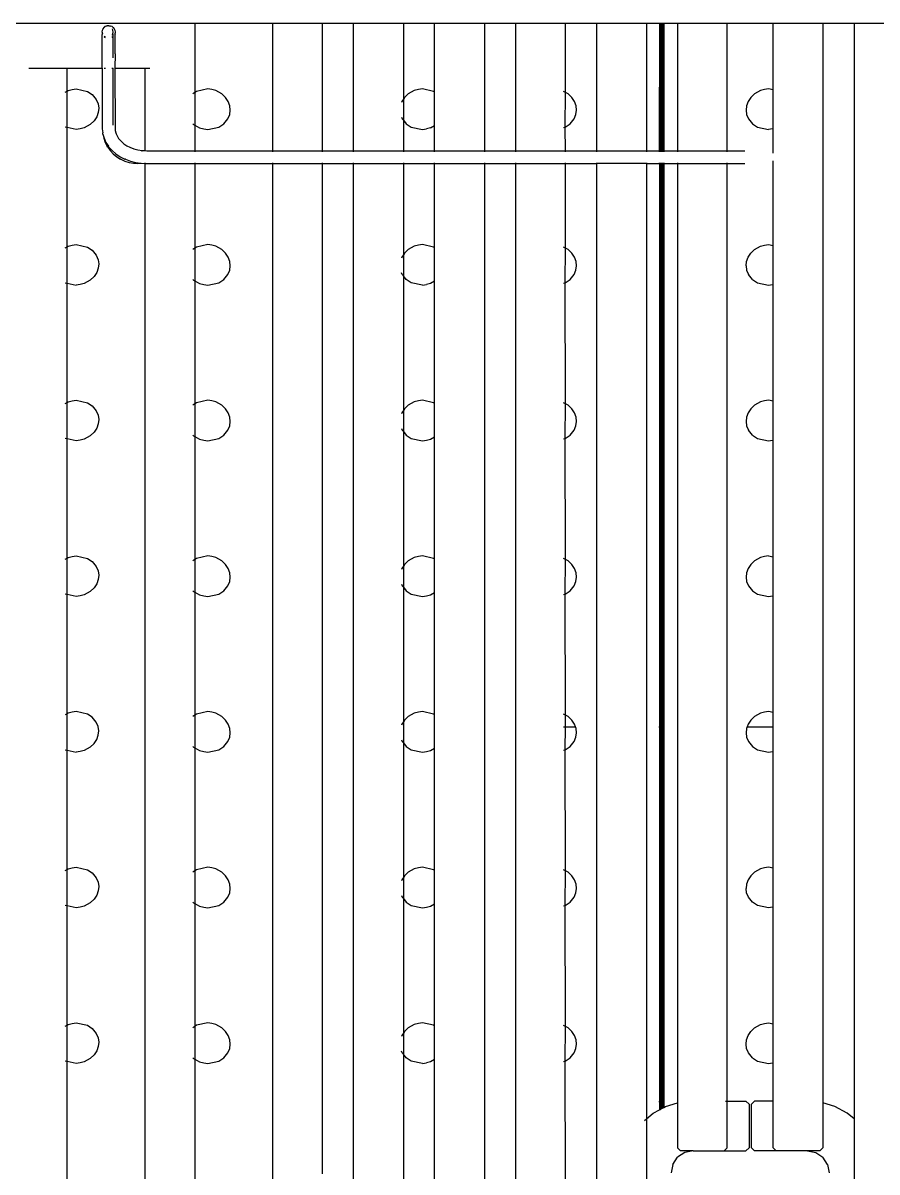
# Model space of a CAD drawing. Header units: millimetres. Extents: x 232 to 1180, y 355 to 899.
# Drawn here: x 714.9 to 814.1, y 478.6 to 612 of the extents above; entities that cross this region are included whole.
import ezdxf

# ---------------------------------------------------------------- set-up
doc = ezdxf.new("R2010")
doc.units = ezdxf.units.MM
doc.header["$MEASUREMENT"] = 0
doc.layers.add('Edges', color=7, linetype='Continuous')

# ---------------------------------------------------------------- blocks, each defined once
blk = doc.blocks.new('Ruby Burner grill pl')
at = {"layer": 'Edges'}
for p, q in [((-24.5766, 0.4374), (15.0785, 0.4374)), ((-3.1775, 0.4374), (-3.1775, -0.0017)), ((-2.6853, 0.4374), (-2.6853, -0.3693)), ((-2.3704, -0.3693), (-2.3704, 0.4374)), ((-2.1735, -0.3693), (-2.1735, 0.4374)), ((-1.8586, 0.4374), (-1.8586, -0.0438)), ((-1.6617, 0.0015), (-1.6617, 0.4374)), ((-1.3468, 0.4374), (-1.3468, -0.3693)), ((-1.1499, 0.4374), (-1.1499, -0.3693)), ((-0.835, -0.0013), (-0.835, 0.4374)), ((-0.6381, 0.4374), (-0.6381, -0.3693)), ((-0.3231, 0.4374), (-0.3231, -0.3693)), ((-0.2405, 0.4374), (-0.2404, -0.3693)), ((-0.2389, -0.3693), (-0.2388, 0.4374)), ((-0.2344, -0.3693), (-0.2344, 0.4374)), ((-0.233, -0.3693), (-0.2328, 0.4374)), ((-0.23, 0.4374), (-0.23, -0.3693)), ((-0.2257, 0.4374), (-0.2256, -0.3693)), ((-0.2212, 0.4374), (-0.2211, -0.3693)), ((-0.2167, 0.4374), (-0.2167, -0.3693)), ((-0.2149, -0.3693), (-0.2147, 0.4374)), ((-0.2129, 0.4374), (-0.2129, -0.3693)), ((-0.1263, 0.4374), (-0.1263, -0.3693)), ((0.1887, -0.3693), (0.1887, 0.4374)), ((0.4785, 0.0145), (0.4785, 0.4374)), ((0.7935, 0.4374), (0.7935, -6.3869)), ((0.9903, 0.4374), (0.9903, -6.4873)), ((-3.7619, 0.3804), (-3.7606, 0.3919)), ((-3.7619, 0.3804), (-3.7619, 0.3726)), ((-3.7619, 0.3726), (-3.7606, 0.3708)), ((-3.7606, 0.3708), (-3.7619, 0.3658)), ((-3.7619, 0.1519), (-3.7619, 0.3658)), ((-3.7606, 0.3919), (-3.7565, 0.4017)), ((-3.7606, 0.3919), (-3.7575, 0.4017)), ((-3.7575, 0.4017), (-3.7523, 0.4101)), ((-3.7565, 0.4017), (-3.75, 0.4101)), ((-3.7523, 0.4101), (-3.75, 0.4101)), ((-3.75, 0.4101), (-3.7416, 0.4166)), ((-3.75, 0.4101), (-3.7455, 0.4166)), ((-3.7455, 0.4166), (-3.7376, 0.4206)), ((-3.7416, 0.4166), (-3.7317, 0.4206)), ((-3.7376, 0.4206), (-3.7317, 0.4206)), ((-3.7317, 0.4206), (-3.7291, 0.422)), ((-3.7291, 0.422), (-3.7256, 0.4214)), ((-3.7256, 0.4214), (-3.7212, 0.422)), ((-3.7256, 0.4214), (-3.7206, 0.4206)), ((-3.7212, 0.422), (-3.7106, 0.4206)), ((-3.7206, 0.4206), (-3.7126, 0.4166)), ((-3.7126, 0.4166), (-3.7106, 0.4147)), ((-3.7106, 0.4206), (-3.7008, 0.4166)), ((-3.7008, 0.4166), (-3.6924, 0.4101)), ((-3.7006, 0.4017), (-3.6973, 0.3919)), ((-3.6973, 0.3708), (-3.7006, 0.361)), ((-3.6973, 0.3919), (-3.6962, 0.3804)), ((-3.6962, 0.3726), (-3.6973, 0.3708)), ((-3.6973, 0.3708), (-3.6962, 0.3658)), ((-3.6962, 0.3804), (-3.6962, 0.3726)), ((-3.6962, 0.3658), (-3.6962, 0.3497)), ((-3.6924, 0.4101), (-3.6859, 0.4017)), ((-3.6859, 0.4017), (-3.6818, 0.3919)), ((-3.6818, 0.3708), (-3.6828, 0.3685)), ((-3.6828, 0.3685), (-3.6804, 0.3658)), ((-3.6818, 0.3919), (-3.6804, 0.3804)), ((-3.6804, 0.3726), (-3.6818, 0.3708)), ((-3.6804, 0.3804), (-3.6804, 0.3726)), ((-3.6804, 0.2421), (-3.6804, 0.3658)), ((-3.7416, 0.3461), (-3.75, 0.3526)), ((-3.7455, 0.3461), (-3.75, 0.3504)), ((-3.7416, 0.3441), (-3.7455, 0.3461)), ((-3.6962, 0.3497), (-3.7008, 0.3461)), ((-3.6924, 0.3526), (-3.6962, 0.3497)), ((-3.6962, 0.3497), (-3.6962, 0.2178)), ((-3.6804, 0.2421), (-3.6818, 0.1519)), ((-4.2266, 0.1519), (-3.9846, 0.1519)), ((-3.9846, 0.1519), (-3.7619, 0.1519)), ((-3.9846, 0.0067), (-3.9846, 0.1519)), ((-3.7619, 0.1519), (-3.7619, -0.2309)), ((-3.7619, 0.1519), (-3.7606, 0.1519)), ((-3.75, 0.1519), (-3.7416, 0.1519)), ((-3.7008, 0.1519), (-3.6962, 0.1519)), ((-3.6962, 0.1519), (-3.6962, -0.2085)), ((-3.6962, 0.1519), (-3.6924, 0.1519)), ((-3.6818, 0.1519), (-3.6804, -0.2289)), ((-3.6818, 0.1519), (-3.4924, 0.1519)), ((-3.4924, 0.1519), (-3.4924, -0.3688)), ((-3.4924, 0.1519), (-3.4617, 0.1519)), ((-3.9965, 0.0002), (-3.9846, 0.0067)), ((-3.9846, 0.0067), (-3.9786, 0.01)), ((-3.9846, -0.2228), (-3.9846, 0.0067)), ((-3.9786, 0.01), (-3.9526, 0.0176)), ((-3.9526, 0.0176), (-3.9271, 0.0207)), ((-3.9271, 0.0207), (-3.8563, 0.0056)), ((-3.8563, 0.0056), (-3.8251, -0.0149)), ((-3.1664, 0.0056), (-3.1775, -0.0017)), ((-3.0955, 0.0207), (-3.1664, 0.0056)), ((-3.0701, 0.0176), (-3.0955, 0.0207)), ((-3.0441, 0.01), (-3.0701, 0.0176)), ((-3.0061, -0.0107), (-3.0441, 0.01)), ((-1.7902, 0.01), (-1.8281, -0.0107)), ((-1.7642, 0.0176), (-1.7902, 0.01)), ((-1.7387, 0.0207), (-1.7642, 0.0176)), ((-1.6679, 0.0056), (-1.7387, 0.0207)), ((-1.6617, 0.0015), (-1.6679, 0.0056)), ((-1.6617, -0.2105), (-1.6617, 0.0015)), ((-0.835, -0.0013), (-0.8469, 0.0052)), ((0.3983, 0.01), (0.3603, -0.0107)), ((0.4243, 0.0176), (0.3983, 0.01)), ((0.4497, 0.0207), (0.4243, 0.0176)), ((0.4785, 0.0145), (0.4497, 0.0207)), ((0.4785, -0.231), (0.4785, 0.0145)), ((-3.8251, -0.0149), (-3.8001, -0.0458)), ((-3.8001, -0.0458), (-3.7884, -0.0743)), ((-3.1775, -0.0017), (-3.1895, -0.0096)), ((-3.1775, -0.0017), (-3.1775, -0.2078)), ((-2.9828, -0.0329), (-3.0061, -0.0107)), ((-2.9658, -0.059), (-2.9828, -0.0329)), ((-2.9561, -0.0861), (-2.9658, -0.059)), ((-1.8685, -0.059), (-1.8706, -0.0648)), ((-1.8586, -0.0438), (-1.8685, -0.059)), ((-1.8515, -0.0329), (-1.8586, -0.0438)), ((-1.8586, -0.0438), (-1.8586, -0.1775)), ((-1.8281, -0.0107), (-1.8515, -0.0329)), ((-0.8363, -0.22), (-0.835, -0.0013)), ((-0.8177, -0.0107), (-0.835, -0.0013)), ((-0.7943, -0.0329), (-0.8177, -0.0107)), ((-0.7773, -0.059), (-0.7943, -0.0329)), ((-0.7676, -0.0861), (-0.7773, -0.059)), ((0.3199, -0.059), (0.3103, -0.0861)), ((0.3369, -0.0329), (0.3199, -0.059)), ((0.3603, -0.0107), (0.3369, -0.0329)), ((-3.7877, -0.1283), (-3.7974, -0.1554)), ((-3.7884, -0.0743), (-3.7849, -0.1012)), ((-3.7849, -0.1012), (-3.7877, -0.1283)), ((-2.9685, -0.1686), (-2.9568, -0.1401)), ((-2.9568, -0.1401), (-2.9533, -0.1132)), ((-2.9533, -0.1132), (-2.9561, -0.0861)), ((-0.7801, -0.1686), (-0.7684, -0.1401)), ((-0.7684, -0.1401), (-0.7649, -0.1132)), ((-0.7649, -0.1132), (-0.7676, -0.0861)), ((0.3103, -0.0861), (0.3075, -0.1132)), ((0.3075, -0.1132), (0.311, -0.1401)), ((0.311, -0.1401), (0.3227, -0.1686)), ((-3.8377, -0.2038), (-3.8757, -0.2244)), ((-3.8144, -0.1815), (-3.8377, -0.2038)), ((-3.7974, -0.1554), (-3.8144, -0.1815)), ((-3.1895, -0.1995), (-3.1849, -0.2038)), ((-3.1849, -0.2038), (-3.1775, -0.2078)), ((-3.1775, -0.2078), (-3.147, -0.2244)), ((-3.1775, -0.2078), (-3.1775, -0.3693)), ((-3.0247, -0.22), (-2.9935, -0.1995)), ((-2.9935, -0.1995), (-2.9685, -0.1686)), ((-1.8706, -0.1569), (-1.8657, -0.1686)), ((-1.8657, -0.1686), (-1.8586, -0.1775)), ((-1.8586, -0.1775), (-1.8586, -0.3693)), ((-1.8586, -0.1775), (-1.8407, -0.1995)), ((-1.8407, -0.1995), (-1.8095, -0.22)), ((-1.6872, -0.2244), (-1.6617, -0.2105)), ((-1.6617, -0.3693), (-1.6617, -0.2105)), ((-0.8363, -0.22), (-0.8051, -0.1995)), ((-0.8051, -0.1995), (-0.7801, -0.1686)), ((0.3227, -0.1686), (0.3477, -0.1995)), ((0.3477, -0.1995), (0.3789, -0.22)), ((-3.9846, -0.2228), (-3.9965, -0.2203)), ((-3.9271, -0.2351), (-3.9846, -0.2228)), ((-3.9846, -0.9769), (-3.9846, -0.2228)), ((-3.9017, -0.232), (-3.9271, -0.2351)), ((-3.8757, -0.2244), (-3.9017, -0.232)), ((-3.7619, -0.2309), (-3.7596, -0.2574)), ((-3.7583, -0.2642), (-3.7596, -0.2574)), ((-3.7583, -0.2642), (-3.7511, -0.2911)), ((-3.7583, -0.2642), (-3.7532, -0.2911)), ((-3.6804, -0.2289), (-3.68, -0.2426)), ((-3.68, -0.2426), (-3.6789, -0.2471)), ((-3.6789, -0.2471), (-3.6787, -0.2494)), ((-3.6787, -0.2494), (-3.6749, -0.2619)), ((-3.6749, -0.2619), (-3.6665, -0.2805)), ((-3.6665, -0.2805), (-3.6585, -0.2932)), ((-3.147, -0.2244), (-3.121, -0.232)), ((-3.121, -0.232), (-3.0955, -0.2351)), ((-3.0955, -0.2351), (-3.0247, -0.22)), ((-1.8095, -0.22), (-1.7387, -0.2351)), ((-1.7387, -0.2351), (-1.7133, -0.232)), ((-1.6872, -0.2244), (-1.7133, -0.232)), ((-0.8469, -0.2223), (-0.8363, -0.22)), ((-0.835, -0.3693), (-0.8363, -0.22)), ((0.3789, -0.22), (0.4497, -0.2351)), ((0.4752, -0.232), (0.4497, -0.2351)), ((0.4785, -0.231), (0.4752, -0.232)), ((0.4785, -0.386), (0.4785, -0.231)), ((-3.7532, -0.2911), (-3.7438, -0.3171)), ((-3.7511, -0.2911), (-3.7394, -0.3171)), ((-3.7438, -0.3171), (-3.7308, -0.3417)), ((-3.7394, -0.3171), (-3.7233, -0.3417)), ((-3.7279, -0.3466), (-3.7308, -0.3417)), ((-3.7279, -0.3466), (-3.7118, -0.3691)), ((-3.7198, -0.3466), (-3.7233, -0.3417)), ((-3.7198, -0.3466), (-3.6998, -0.3691)), ((-3.6585, -0.2932), (-3.6437, -0.3099)), ((-3.6437, -0.3099), (-3.6261, -0.325)), ((-3.6261, -0.325), (-3.6061, -0.3382)), ((-3.6061, -0.3382), (-3.5872, -0.3481)), ((-3.5872, -0.3481), (-3.5625, -0.3572)), ((-3.5625, -0.3572), (-3.5364, -0.3639)), ((-3.7118, -0.3691), (-3.6927, -0.3894)), ((-3.6998, -0.3691), (-3.6761, -0.3894)), ((-3.6927, -0.3894), (-3.671, -0.4072)), ((-3.6761, -0.3894), (-3.6491, -0.4072)), ((-3.671, -0.4072), (-3.6469, -0.4222)), ((-3.6491, -0.4072), (-3.6193, -0.4222)), ((-3.6443, -0.4235), (-3.6469, -0.4222)), ((-3.6443, -0.4235), (-3.6189, -0.4352)), ((-3.616, -0.4235), (-3.6193, -0.4222)), ((-3.6189, -0.4352), (-3.5921, -0.4437)), ((-3.616, -0.4235), (-3.5846, -0.4352)), ((-3.5846, -0.4352), (-3.5514, -0.4437)), ((-3.5364, -0.3639), (-3.5095, -0.3679)), ((-3.515, -0.3693), (-3.5102, -0.3693)), ((-3.5095, -0.3679), (-3.4924, -0.3688)), ((-3.4924, -0.3688), (-3.4811, -0.3693)), ((-3.4811, -0.3693), (-3.1775, -0.3693)), ((-3.1775, -0.3693), (-2.6853, -0.3693)), ((-3.1775, -0.3714), (-3.1775, -0.3761)), ((-2.6853, -0.3693), (-2.3704, -0.3693)), ((-2.6853, -0.3714), (-2.6853, -0.3761)), ((-2.3704, -0.3693), (-2.1735, -0.3693)), ((-2.3704, -0.3761), (-2.3704, -0.3714)), ((-2.1735, -0.3693), (-1.8586, -0.3693)), ((-2.1735, -0.3761), (-2.1735, -0.3714)), ((-1.8586, -0.3693), (-1.6617, -0.3693)), ((-1.8586, -0.3714), (-1.8586, -0.3761)), ((-1.6617, -0.3693), (-1.3468, -0.3693)), ((-1.6617, -0.3761), (-1.6617, -0.3714)), ((-1.3468, -0.3693), (-1.1499, -0.3693)), ((-1.3468, -0.3714), (-1.3468, -0.3761)), ((-1.1499, -0.3693), (-0.835, -0.3693)), ((-1.1499, -0.3714), (-1.1499, -0.3761)), ((-0.835, -0.3693), (-0.6381, -0.3693)), ((-0.835, -0.3761), (-0.835, -0.3714)), ((-0.6381, -0.3693), (-0.3231, -0.3693)), ((-0.6381, -0.3714), (-0.6381, -0.3761)), ((-0.3231, -0.3693), (-0.2404, -0.3693)), ((-0.3231, -0.3714), (-0.3231, -0.3761)), ((-0.2404, -0.3693), (-0.2389, -0.3693)), ((-0.2404, -0.3714), (-0.2404, -0.3761)), ((-0.2389, -0.3693), (-0.2344, -0.3693)), ((-0.2389, -0.3761), (-0.2389, -0.3714)), ((-0.2344, -0.3693), (-0.233, -0.3693)), ((-0.2344, -0.3761), (-0.2344, -0.3714)), ((-0.233, -0.3693), (-0.23, -0.3693)), ((-0.233, -0.3761), (-0.233, -0.3714)), ((-0.23, -0.3693), (-0.2256, -0.3693)), ((-0.23, -0.3714), (-0.23, -0.3761)), ((-0.2256, -0.3693), (-0.2211, -0.3693)), ((-0.2256, -0.3714), (-0.2256, -0.3761)), ((-0.2211, -0.3693), (-0.2167, -0.3693)), ((-0.2211, -0.3714), (-0.2211, -0.3761)), ((-0.2167, -0.3693), (-0.2149, -0.3693)), ((-0.2167, -0.3714), (-0.2167, -0.3761)), ((-0.2149, -0.3693), (-0.2129, -0.3693)), ((-0.2149, -0.3761), (-0.2149, -0.3714)), ((-0.2129, -0.3693), (-0.1263, -0.3693)), ((-0.2129, -0.3714), (-0.2129, -0.3761)), ((-0.1263, -0.3693), (0.1887, -0.3693)), ((-0.1263, -0.3714), (-0.1263, -0.3761)), ((0.1887, -0.3693), (0.2996, -0.3693)), ((0.1887, -0.3761), (0.1887, -0.3714)), ((0.4785, -0.9691), (0.4785, -0.4334)), ((-3.5921, -0.4437), (-3.5644, -0.4488)), ((-3.5644, -0.4488), (-3.5369, -0.4505)), ((-3.5514, -0.4437), (-3.517, -0.4488)), ((-3.5369, -0.4505), (-3.517, -0.4488)), ((-3.517, -0.4488), (-3.4924, -0.45)), ((-3.4924, -0.446), (-3.4924, -0.45)), ((-3.4924, -0.45), (-3.483, -0.4505)), ((-3.4924, -0.45), (-3.4924, -7.825)), ((-3.483, -0.4505), (-3.1775, -0.4505)), ((-3.1775, -0.4465), (-3.1775, -0.4505)), ((-3.1775, -0.4505), (-2.6853, -0.4505)), ((-3.1775, -0.4505), (-3.1775, -0.9854)), ((-2.6853, -0.4465), (-2.6853, -0.4505)), ((-2.6853, -0.4505), (-2.6853, -7.0498)), ((-2.6853, -0.4505), (-2.3704, -0.4505)), ((-2.3704, -0.4505), (-2.3704, -0.4465)), ((-2.3704, -6.8346), (-2.3704, -0.4505)), ((-2.3704, -0.4505), (-2.1735, -0.4505)), ((-2.1735, -0.4505), (-2.1735, -0.4465)), ((-2.1735, -0.4505), (-1.8586, -0.4505)), ((-2.1735, -7.0259), (-2.1735, -0.4505)), ((-1.8586, -0.4465), (-1.8586, -0.4505)), ((-1.8586, -0.4505), (-1.6617, -0.4505)), ((-1.8586, -0.4505), (-1.8586, -1.0274)), ((-1.6617, -0.4505), (-1.6617, -0.4465)), ((-1.6617, -0.4505), (-1.3468, -0.4505)), ((-1.6617, -0.9821), (-1.6617, -0.4505)), ((-1.3468, -0.4465), (-1.3468, -0.4505)), ((-1.3468, -0.4505), (-1.1499, -0.4505)), ((-1.3468, -0.4505), (-1.3455, -7.8242)), ((-1.1499, -0.4465), (-1.1499, -0.4505)), ((-1.1499, -0.4505), (-0.835, -0.4505)), ((-1.1499, -0.4505), (-1.1499, -7.6842)), ((-0.835, -0.4505), (-0.835, -0.4465)), ((-0.835, -0.4505), (-0.6381, -0.4505)), ((-0.835, -0.9849), (-0.835, -0.4505)), ((-0.6381, -0.4465), (-0.6381, -0.4505)), ((-0.6381, -0.4505), (-0.6381, -7.1869)), ((-0.3231, -0.4505), (-0.6381, -0.4505)), ((-0.3231, -0.4465), (-0.3231, -0.4505)), ((-0.3231, -0.4505), (-0.2404, -0.4505)), ((-0.3231, -0.4505), (-0.3231, -6.4873)), ((-0.2404, -0.4465), (-0.2404, -0.4505)), ((-0.2404, -0.4505), (-0.2389, -0.4465)), ((-0.2404, -0.4505), (-0.2394, -4.0102)), ((-0.233, -0.4505), (-0.2404, -0.4505)), ((-0.2345, -4.0102), (-0.233, -0.4505)), ((-0.233, -0.4505), (-0.2344, -0.4465)), ((-0.233, -0.4505), (-0.233, -0.4465)), ((-0.233, -0.4505), (-0.23, -0.4505)), ((-0.23, -0.4465), (-0.23, -0.4505)), ((-0.23, -0.4505), (-0.2296, -4.0102)), ((-0.23, -0.4505), (-0.2256, -0.4505)), ((-0.2256, -0.4465), (-0.2256, -0.4505)), ((-0.2256, -0.4505), (-0.2251, -4.0102)), ((-0.2256, -0.4505), (-0.2211, -0.4505)), ((-0.2211, -0.4465), (-0.2211, -0.4505)), ((-0.2211, -0.4505), (-0.2202, -6.4198)), ((-0.2211, -0.4505), (-0.2167, -0.4505)), ((-0.2167, -0.4465), (-0.2167, -0.4505)), ((-0.2167, -0.4505), (-0.2165, -4.0102)), ((-0.2167, -0.4505), (-0.2149, -0.4505)), ((-0.2165, -4.0102), (-0.2149, -0.4505)), ((-0.2149, -0.4505), (-0.2149, -0.4465)), ((-0.2149, -0.4505), (-0.2129, -0.4505)), ((-0.2129, -0.4465), (-0.2129, -0.4505)), ((-0.2129, -0.4505), (-0.2129, -4.0102)), ((-0.2129, -0.4505), (-0.1263, -0.4505)), ((-0.1263, -0.4465), (-0.1263, -0.4505)), ((-0.1263, -0.4505), (-0.1263, -6.3869)), ((-0.1263, -0.4505), (0.1887, -0.4505)), ((0.1887, -0.4505), (0.1887, -0.4465)), ((0.1887, -6.3751), (0.1887, -0.4505)), ((0.1887, -0.4505), (0.2996, -0.4505)), ((-3.9965, -0.9834), (-3.9846, -0.9769)), ((-3.9846, -0.9769), (-3.9786, -0.9737)), ((-3.9846, -1.2065), (-3.9846, -0.9769)), ((-3.9786, -0.9737), (-3.9526, -0.9661)), ((-3.9526, -0.9661), (-3.9271, -0.963)), ((-3.9271, -0.963), (-3.8563, -0.9781)), ((-3.8563, -0.9781), (-3.8251, -0.9985)), ((-3.8251, -0.9985), (-3.8001, -1.0294)), ((-3.1775, -0.9854), (-3.1895, -0.9932)), ((-3.1664, -0.9781), (-3.1775, -0.9854)), ((-3.1775, -0.9854), (-3.1775, -1.1915)), ((-3.0955, -0.963), (-3.1664, -0.9781)), ((-3.0701, -0.9661), (-3.0955, -0.963)), ((-3.0441, -0.9737), (-3.0701, -0.9661)), ((-3.0061, -0.9943), (-3.0441, -0.9737)), ((-2.9828, -1.0165), (-3.0061, -0.9943)), ((-2.9658, -1.0426), (-2.9828, -1.0165)), ((-1.8515, -1.0165), (-1.8586, -1.0274)), ((-1.8281, -0.9943), (-1.8515, -1.0165)), ((-1.7902, -0.9737), (-1.8281, -0.9943)), ((-1.7642, -0.9661), (-1.7902, -0.9737)), ((-1.7387, -0.963), (-1.7642, -0.9661)), ((-1.6679, -0.9781), (-1.7387, -0.963)), ((-1.6679, -0.9781), (-1.6617, -0.9821)), ((-1.6617, -1.1942), (-1.6617, -0.9821)), ((-0.835, -0.9849), (-0.8469, -0.9784)), ((-0.8363, -1.2036), (-0.835, -0.9849)), ((-0.8177, -0.9943), (-0.835, -0.9849)), ((-0.7943, -1.0165), (-0.8177, -0.9943)), ((-0.7773, -1.0426), (-0.7943, -1.0165)), ((0.3199, -1.0426), (0.3369, -1.0165)), ((0.3369, -1.0165), (0.3603, -0.9943)), ((0.3603, -0.9943), (0.3983, -0.9737)), ((0.3983, -0.9737), (0.4243, -0.9661)), ((0.4243, -0.9661), (0.4497, -0.963)), ((0.4497, -0.963), (0.4785, -0.9691)), ((0.4785, -1.2147), (0.4785, -0.9691)), ((-3.8001, -1.0294), (-3.7884, -1.058)), ((-3.7884, -1.058), (-3.7849, -1.0848)), ((-3.7849, -1.0848), (-3.7877, -1.1119)), ((-2.9561, -1.0698), (-2.9658, -1.0426)), ((-2.9533, -1.0969), (-2.9561, -1.0698)), ((-1.8685, -1.0426), (-1.8706, -1.0485)), ((-1.8586, -1.0274), (-1.8685, -1.0426)), ((-1.8586, -1.0274), (-1.8586, -1.1611)), ((-0.7676, -1.0698), (-0.7773, -1.0426)), ((-0.7649, -1.0969), (-0.7676, -1.0698)), ((0.3075, -1.0969), (0.3103, -1.0698)), ((0.3103, -1.0698), (0.3199, -1.0426)), ((-3.7974, -1.1391), (-3.8144, -1.1652)), ((-3.7877, -1.1119), (-3.7974, -1.1391)), ((-2.9935, -1.1832), (-2.9685, -1.1523)), ((-2.9685, -1.1523), (-2.9568, -1.1238)), ((-2.9568, -1.1238), (-2.9533, -1.0969)), ((-1.8657, -1.1523), (-1.8706, -1.1405)), ((-1.8586, -1.1611), (-1.8657, -1.1523)), ((-1.8407, -1.1832), (-1.8586, -1.1611)), ((-1.8586, -1.1611), (-1.8586, -2.0111)), ((-0.8051, -1.1832), (-0.7801, -1.1523)), ((-0.7801, -1.1523), (-0.7684, -1.1238)), ((-0.7684, -1.1238), (-0.7649, -1.0969)), ((0.3075, -1.0969), (0.311, -1.1238)), ((0.311, -1.1238), (0.3227, -1.1523)), ((0.3477, -1.1832), (0.3227, -1.1523)), ((-3.9965, -1.2039), (-3.9846, -1.2065)), ((-3.9846, -1.2065), (-3.9271, -1.2187)), ((-3.9846, -1.9606), (-3.9846, -1.2065)), ((-3.9017, -1.2157), (-3.9271, -1.2187)), ((-3.8757, -1.208), (-3.9017, -1.2157)), ((-3.8377, -1.1874), (-3.8757, -1.208)), ((-3.8144, -1.1652), (-3.8377, -1.1874)), ((-3.1895, -1.1831), (-3.1849, -1.1874)), ((-3.1849, -1.1874), (-3.1775, -1.1915)), ((-3.1775, -1.1915), (-3.147, -1.208)), ((-3.1775, -1.1915), (-3.1775, -1.969)), ((-3.147, -1.208), (-3.121, -1.2157)), ((-3.121, -1.2157), (-3.0955, -1.2187)), ((-3.0955, -1.2187), (-3.0247, -1.2036)), ((-3.0247, -1.2036), (-2.9935, -1.1832)), ((-1.8095, -1.2036), (-1.8407, -1.1832)), ((-1.7387, -1.2187), (-1.8095, -1.2036)), ((-1.7387, -1.2187), (-1.7133, -1.2157)), ((-1.6872, -1.208), (-1.7133, -1.2157)), ((-1.6617, -1.1942), (-1.6872, -1.208)), ((-1.6617, -1.9658), (-1.6617, -1.1942)), ((-0.8469, -1.2059), (-0.8363, -1.2036)), ((-0.8363, -1.2036), (-0.8051, -1.1832)), ((-0.835, -1.9686), (-0.8363, -1.2036)), ((0.3477, -1.1832), (0.3789, -1.2036)), ((0.3789, -1.2036), (0.4497, -1.2187)), ((0.4497, -1.2187), (0.4752, -1.2157)), ((0.4752, -1.2157), (0.4785, -1.2147)), ((0.4785, -1.9528), (0.4785, -1.2147)), ((-3.9846, -1.9606), (-3.9786, -1.9573)), ((-3.9786, -1.9573), (-3.9526, -1.9497)), ((-3.9526, -1.9497), (-3.9271, -1.9466)), ((-3.9271, -1.9466), (-3.8563, -1.9617)), ((-3.0955, -1.9466), (-3.1664, -1.9617)), ((-3.0701, -1.9497), (-3.0955, -1.9466)), ((-3.0441, -1.9573), (-3.0701, -1.9497)), ((-3.0061, -1.978), (-3.0441, -1.9573)), ((-1.7902, -1.9573), (-1.8281, -1.978)), ((-1.7642, -1.9497), (-1.7902, -1.9573)), ((-1.7387, -1.9466), (-1.7642, -1.9497)), ((-1.6679, -1.9617), (-1.7387, -1.9466)), ((0.3983, -1.9573), (0.3603, -1.978)), ((0.4243, -1.9497), (0.3983, -1.9573)), ((0.4497, -1.9466), (0.4243, -1.9497)), ((0.4785, -1.9528), (0.4497, -1.9466)), ((0.4785, -2.1983), (0.4785, -1.9528)), ((-3.9965, -1.9671), (-3.9846, -1.9606)), ((-3.9846, -2.1901), (-3.9846, -1.9606)), ((-3.8563, -1.9617), (-3.8251, -1.9822)), ((-3.8251, -1.9822), (-3.8001, -2.0131)), ((-3.8001, -2.0131), (-3.7884, -2.0416)), ((-3.1775, -1.969), (-3.1895, -1.9769)), ((-3.1664, -1.9617), (-3.1775, -1.969)), ((-3.1775, -1.969), (-3.1775, -2.1751)), ((-2.9828, -2.0002), (-3.0061, -1.978)), ((-2.9658, -2.0263), (-2.9828, -2.0002)), ((-2.9561, -2.0534), (-2.9658, -2.0263)), ((-1.8685, -2.0263), (-1.8706, -2.0321)), ((-1.8586, -2.0111), (-1.8685, -2.0263)), ((-1.8515, -2.0002), (-1.8586, -2.0111)), ((-1.8586, -2.0111), (-1.8586, -2.1448)), ((-1.8515, -2.0002), (-1.8281, -1.978)), ((-1.6617, -1.9658), (-1.6679, -1.9617)), ((-1.6617, -2.1778), (-1.6617, -1.9658)), ((-0.835, -1.9686), (-0.8469, -1.9621)), ((-0.8363, -2.1873), (-0.835, -1.9686)), ((-0.8177, -1.978), (-0.835, -1.9686)), ((-0.7943, -2.0002), (-0.8177, -1.978)), ((-0.7773, -2.0263), (-0.7943, -2.0002)), ((-0.7676, -2.0534), (-0.7773, -2.0263)), ((0.3199, -2.0263), (0.3103, -2.0534)), ((0.3369, -2.0002), (0.3199, -2.0263)), ((0.3603, -1.978), (0.3369, -2.0002)), ((-3.7877, -2.0956), (-3.7974, -2.1227)), ((-3.7884, -2.0416), (-3.7849, -2.0685)), ((-3.7849, -2.0685), (-3.7877, -2.0956)), ((-2.9568, -2.1074), (-2.9533, -2.0805)), ((-2.9533, -2.0805), (-2.9561, -2.0534)), ((-0.7684, -2.1074), (-0.7649, -2.0805)), ((-0.7649, -2.0805), (-0.7676, -2.0534)), ((0.3103, -2.0534), (0.3075, -2.0805)), ((0.3075, -2.0805), (0.311, -2.1074)), ((-3.8377, -2.1711), (-3.8757, -2.1917)), ((-3.8144, -2.1489), (-3.8377, -2.1711)), ((-3.7974, -2.1227), (-3.8144, -2.1489)), ((-3.1895, -2.1668), (-3.1849, -2.1711)), ((-3.1849, -2.1711), (-3.1775, -2.1751)), ((-3.1775, -2.1751), (-3.147, -2.1917)), ((-3.1775, -2.1751), (-3.1775, -2.9527)), ((-3.0247, -2.1873), (-2.9935, -2.1668)), ((-2.9935, -2.1668), (-2.9685, -2.1359)), ((-2.9685, -2.1359), (-2.9568, -2.1074)), ((-1.8706, -2.1242), (-1.8657, -2.1359)), ((-1.8657, -2.1359), (-1.8586, -2.1448)), ((-1.8586, -2.1448), (-1.8407, -2.1668)), ((-1.8586, -2.1448), (-1.8586, -2.9947)), ((-1.8407, -2.1668), (-1.8095, -2.1873)), ((-1.6872, -2.1917), (-1.6617, -2.1778)), ((-1.6617, -2.9494), (-1.6617, -2.1778)), ((-0.8363, -2.1873), (-0.8051, -2.1668)), ((-0.8051, -2.1668), (-0.7801, -2.1359)), ((-0.7801, -2.1359), (-0.7684, -2.1074)), ((0.311, -2.1074), (0.3227, -2.1359)), ((0.3477, -2.1668), (0.3227, -2.1359)), ((0.3477, -2.1668), (0.3789, -2.1873)), ((-3.9846, -2.1901), (-3.9965, -2.1876)), ((-3.9271, -2.2024), (-3.9846, -2.1901)), ((-3.9846, -2.9442), (-3.9846, -2.1901)), ((-3.9017, -2.1993), (-3.9271, -2.2024)), ((-3.8757, -2.1917), (-3.9017, -2.1993)), ((-3.147, -2.1917), (-3.121, -2.1993)), ((-3.121, -2.1993), (-3.0955, -2.2024)), ((-3.0955, -2.2024), (-3.0247, -2.1873)), ((-1.8095, -2.1873), (-1.7387, -2.2024)), ((-1.7387, -2.2024), (-1.7133, -2.1993)), ((-1.7133, -2.1993), (-1.6872, -2.1917)), ((-0.8469, -2.1896), (-0.8363, -2.1873)), ((-0.835, -2.9522), (-0.8363, -2.1873)), ((0.3789, -2.1873), (0.4497, -2.2024)), ((0.4497, -2.2024), (0.4752, -2.1993)), ((0.4752, -2.1993), (0.4785, -2.1983)), ((0.4785, -2.9364), (0.4785, -2.1983)), ((-3.9965, -2.9507), (-3.9846, -2.9442)), ((-3.9846, -2.9442), (-3.9786, -2.941)), ((-3.9846, -3.1738), (-3.9846, -2.9442)), ((-3.9786, -2.941), (-3.9526, -2.9334)), ((-3.9526, -2.9334), (-3.9271, -2.9303)), ((-3.9271, -2.9303), (-3.8563, -2.9454)), ((-3.8563, -2.9454), (-3.8251, -2.9659)), ((-3.8251, -2.9659), (-3.8001, -2.9967)), ((-3.1775, -2.9527), (-3.1895, -2.9605)), ((-3.1664, -2.9454), (-3.1775, -2.9527)), ((-3.1775, -2.9527), (-3.1775, -3.1588)), ((-3.0955, -2.9303), (-3.1664, -2.9454)), ((-3.0701, -2.9334), (-3.0955, -2.9303)), ((-3.0441, -2.941), (-3.0701, -2.9334)), ((-3.0061, -2.9616), (-3.0441, -2.941)), ((-2.9828, -2.9838), (-3.0061, -2.9616)), ((-1.8281, -2.9616), (-1.8515, -2.9838)), ((-1.7902, -2.941), (-1.8281, -2.9616)), ((-1.7642, -2.9334), (-1.7902, -2.941)), ((-1.7387, -2.9303), (-1.7642, -2.9334)), ((-1.6679, -2.9454), (-1.7387, -2.9303)), ((-1.6617, -2.9494), (-1.6679, -2.9454)), ((-1.6617, -3.1615), (-1.6617, -2.9494)), ((-0.835, -2.9522), (-0.8469, -2.9457)), ((-0.8363, -3.1709), (-0.835, -2.9522)), ((-0.8177, -2.9616), (-0.835, -2.9522)), ((-0.7943, -2.9838), (-0.8177, -2.9616)), ((0.3603, -2.9616), (0.3369, -2.9838)), ((0.3983, -2.941), (0.3603, -2.9616)), ((0.4243, -2.9334), (0.3983, -2.941)), ((0.4497, -2.9303), (0.4243, -2.9334)), ((0.4497, -2.9303), (0.4785, -2.9364)), ((0.4785, -3.182), (0.4785, -2.9364)), ((-3.8001, -2.9967), (-3.7884, -3.0253)), ((-3.7884, -3.0253), (-3.7849, -3.0522)), ((-2.9658, -3.01), (-2.9828, -2.9838)), ((-2.9561, -3.0371), (-2.9658, -3.01)), ((-2.9533, -3.0642), (-2.9561, -3.0371)), ((-1.8685, -3.01), (-1.8706, -3.0158)), ((-1.8586, -2.9947), (-1.8685, -3.01)), ((-1.8515, -2.9838), (-1.8586, -2.9947)), ((-1.8586, -2.9947), (-1.8586, -3.1284)), ((-0.7773, -3.01), (-0.7943, -2.9838)), ((-0.7676, -3.0371), (-0.7773, -3.01)), ((-0.7649, -3.0642), (-0.7676, -3.0371)), ((0.3103, -3.0371), (0.3075, -3.0642)), ((0.3199, -3.01), (0.3103, -3.0371)), ((0.3369, -2.9838), (0.3199, -3.01)), ((-3.7974, -3.1064), (-3.8144, -3.1325)), ((-3.7877, -3.0793), (-3.7974, -3.1064)), ((-3.7849, -3.0522), (-3.7877, -3.0793)), ((-2.9935, -3.1505), (-2.9685, -3.1196)), ((-2.9685, -3.1196), (-2.9568, -3.0911)), ((-2.9568, -3.0911), (-2.9533, -3.0642)), ((-1.8706, -3.1078), (-1.8657, -3.1196)), ((-1.8657, -3.1196), (-1.8586, -3.1284)), ((-0.8051, -3.1505), (-0.7801, -3.1196)), ((-0.7801, -3.1196), (-0.7684, -3.0911)), ((-0.7684, -3.0911), (-0.7649, -3.0642)), ((0.3075, -3.0642), (0.311, -3.0911)), ((0.311, -3.0911), (0.3227, -3.1196)), ((0.3227, -3.1196), (0.3477, -3.1505)), ((-3.9846, -3.1738), (-3.9965, -3.1712)), ((-3.9271, -3.186), (-3.9846, -3.1738)), ((-3.9846, -3.9279), (-3.9846, -3.1738)), ((-3.9017, -3.183), (-3.9271, -3.186)), ((-3.8757, -3.1754), (-3.9017, -3.183)), ((-3.8377, -3.1547), (-3.8757, -3.1754)), ((-3.8144, -3.1325), (-3.8377, -3.1547)), ((-3.1895, -3.1504), (-3.1849, -3.1547)), ((-3.1849, -3.1547), (-3.1775, -3.1588)), ((-3.1775, -3.1588), (-3.147, -3.1754)), ((-3.1775, -3.1588), (-3.1775, -3.9363)), ((-3.147, -3.1754), (-3.121, -3.183)), ((-3.121, -3.183), (-3.0955, -3.186)), ((-3.0955, -3.186), (-3.0247, -3.1709)), ((-3.0247, -3.1709), (-2.9935, -3.1505)), ((-1.8586, -3.1284), (-1.8407, -3.1505)), ((-1.8586, -3.1284), (-1.8586, -3.9784)), ((-1.8407, -3.1505), (-1.8095, -3.1709)), ((-1.8095, -3.1709), (-1.7387, -3.186)), ((-1.7387, -3.186), (-1.7133, -3.183)), ((-1.7133, -3.183), (-1.6872, -3.1754)), ((-1.6872, -3.1754), (-1.6617, -3.1615)), ((-1.6617, -3.9331), (-1.6617, -3.1615)), ((-0.8469, -3.1732), (-0.8363, -3.1709)), ((-0.8363, -3.1709), (-0.8051, -3.1505)), ((-0.835, -3.9359), (-0.8363, -3.1709)), ((0.3477, -3.1505), (0.3789, -3.1709)), ((0.3789, -3.1709), (0.4497, -3.186)), ((0.4497, -3.186), (0.4752, -3.183)), ((0.4752, -3.183), (0.4785, -3.182)), ((0.4785, -3.9201), (0.4785, -3.182)), ((-3.9526, -3.917), (-3.9786, -3.9246)), ((-3.9271, -3.9139), (-3.9526, -3.917)), ((-3.8563, -3.929), (-3.9271, -3.9139)), ((-3.0955, -3.9139), (-3.1664, -3.929)), ((-3.0701, -3.917), (-3.0955, -3.9139)), ((-3.0441, -3.9246), (-3.0701, -3.917)), ((-1.7642, -3.917), (-1.7902, -3.9246)), ((-1.7387, -3.9139), (-1.7642, -3.917)), ((-1.6679, -3.929), (-1.7387, -3.9139)), ((0.4243, -3.917), (0.3983, -3.9246)), ((0.4497, -3.9139), (0.4243, -3.917)), ((0.4785, -3.9201), (0.4497, -3.9139)), ((0.4785, -4.0102), (0.4785, -3.9201)), ((-3.9846, -3.9279), (-3.9965, -3.9344)), ((-3.9786, -3.9246), (-3.9846, -3.9279)), ((-3.9846, -4.1574), (-3.9846, -3.9279)), ((-3.8251, -3.9495), (-3.8563, -3.929)), ((-3.8001, -3.9804), (-3.8251, -3.9495)), ((-3.7884, -4.0089), (-3.8001, -3.9804)), ((-3.1775, -3.9363), (-3.1895, -3.9442)), ((-3.1664, -3.929), (-3.1775, -3.9363)), ((-3.1775, -3.9363), (-3.1775, -4.1424)), ((-3.0061, -3.9453), (-3.0441, -3.9246)), ((-2.9828, -3.9675), (-3.0061, -3.9453)), ((-2.9658, -3.9936), (-2.9828, -3.9675)), ((-1.8586, -3.9784), (-1.8685, -3.9936)), ((-1.8515, -3.9675), (-1.8586, -3.9784)), ((-1.8586, -3.9784), (-1.8586, -4.1121)), ((-1.8281, -3.9453), (-1.8515, -3.9675)), ((-1.7902, -3.9246), (-1.8281, -3.9453)), ((-1.6617, -3.9331), (-1.6679, -3.929)), ((-1.6617, -4.1451), (-1.6617, -3.9331)), ((-0.835, -3.9359), (-0.8469, -3.9294)), ((-0.8177, -3.9453), (-0.835, -3.9359)), ((-0.835, -4.0102), (-0.835, -3.9359)), ((-0.7943, -3.9675), (-0.8177, -3.9453)), ((-0.7773, -3.9936), (-0.7943, -3.9675)), ((0.3369, -3.9675), (0.3199, -3.9936)), ((0.3603, -3.9453), (0.3369, -3.9675)), ((0.3983, -3.9246), (0.3603, -3.9453)), ((-3.7974, -4.09), (-3.7877, -4.0629)), ((-3.7849, -4.0358), (-3.7884, -4.0089)), ((-3.7877, -4.0629), (-3.7849, -4.0358)), ((-2.9561, -4.0207), (-2.9658, -3.9936)), ((-2.9568, -4.0747), (-2.9533, -4.0478)), ((-2.9533, -4.0478), (-2.9561, -4.0207)), ((-1.8685, -3.9936), (-1.8706, -3.9994)), ((-0.8469, -4.0102), (-0.835, -4.0102)), ((-0.8363, -4.1546), (-0.835, -4.0102)), ((-0.835, -4.0102), (-0.7714, -4.0102)), ((-0.7714, -4.0102), (-0.7773, -3.9936)), ((-0.7676, -4.0207), (-0.7714, -4.0102)), ((-0.7684, -4.0747), (-0.7649, -4.0478)), ((-0.7649, -4.0478), (-0.7676, -4.0207)), ((-0.2445, -4.0102), (-0.2394, -4.0102)), ((-0.2394, -4.0102), (-0.2397, -6.3807)), ((-0.2345, -4.0102), (-0.2296, -4.0102)), ((-0.2345, -6.3807), (-0.2345, -4.0102)), ((-0.2296, -4.0102), (-0.2251, -4.0102)), ((-0.2296, -4.0102), (-0.2294, -6.3807)), ((-0.2251, -4.0102), (-0.2247, -6.3807)), ((-0.2165, -4.0102), (-0.2129, -4.0102)), ((-0.2165, -4.0102), (-0.2163, -6.3807)), ((-0.2129, -4.0102), (-0.2129, -6.3807)), ((0.3103, -4.0207), (0.3075, -4.0478)), ((0.3075, -4.0478), (0.311, -4.0747)), ((0.314, -4.0102), (0.3103, -4.0207)), ((0.3199, -3.9936), (0.314, -4.0102)), ((0.314, -4.0102), (0.4785, -4.0102)), ((0.4785, -4.1656), (0.4785, -4.0102)), ((-3.8377, -4.1384), (-3.8757, -4.159)), ((-3.8377, -4.1384), (-3.8144, -4.1162)), ((-3.8144, -4.1162), (-3.7974, -4.09)), ((-3.1895, -4.1341), (-3.1849, -4.1384)), ((-3.1849, -4.1384), (-3.1775, -4.1424)), ((-3.0247, -4.1546), (-2.9935, -4.1341)), ((-2.9935, -4.1341), (-2.9685, -4.1032)), ((-2.9685, -4.1032), (-2.9568, -4.0747)), ((-1.8706, -4.0915), (-1.8657, -4.1032)), ((-1.8657, -4.1032), (-1.8586, -4.1121)), ((-1.8586, -4.1121), (-1.8407, -4.1341)), ((-1.8586, -4.1121), (-1.8586, -4.962)), ((-1.8407, -4.1341), (-1.8095, -4.1546)), ((-0.8363, -4.1546), (-0.8051, -4.1341)), ((-0.8051, -4.1341), (-0.7801, -4.1032)), ((-0.7801, -4.1032), (-0.7684, -4.0747)), ((0.311, -4.0747), (0.3227, -4.1032)), ((0.3227, -4.1032), (0.3477, -4.1341)), ((0.3477, -4.1341), (0.3789, -4.1546)), ((-3.9965, -4.1549), (-3.9846, -4.1574)), ((-3.9846, -4.1574), (-3.9271, -4.1697)), ((-3.9846, -4.9115), (-3.9846, -4.1574)), ((-3.9017, -4.1666), (-3.9271, -4.1697)), ((-3.8757, -4.159), (-3.9017, -4.1666)), ((-3.1775, -4.1424), (-3.147, -4.159)), ((-3.1775, -4.1424), (-3.1775, -4.92)), ((-3.147, -4.159), (-3.121, -4.1666)), ((-3.121, -4.1666), (-3.0955, -4.1697)), ((-3.0955, -4.1697), (-3.0247, -4.1546)), ((-1.8095, -4.1546), (-1.7387, -4.1697)), ((-1.7387, -4.1697), (-1.7133, -4.1666)), ((-1.7133, -4.1666), (-1.6872, -4.159)), ((-1.6872, -4.159), (-1.6617, -4.1451)), ((-1.6617, -4.9167), (-1.6617, -4.1451)), ((-0.8469, -4.1569), (-0.8363, -4.1546)), ((-0.835, -4.9195), (-0.8363, -4.1546)), ((0.3789, -4.1546), (0.4497, -4.1697)), ((0.4497, -4.1697), (0.4752, -4.1666)), ((0.4752, -4.1666), (0.4785, -4.1656)), ((0.4785, -4.9037), (0.4785, -4.1656)), ((-3.9965, -4.9181), (-3.9846, -4.9115)), ((-3.9846, -4.9115), (-3.9786, -4.9083)), ((-3.9846, -5.1411), (-3.9846, -4.9115)), ((-3.9786, -4.9083), (-3.9526, -4.9007)), ((-3.9526, -4.9007), (-3.9271, -4.8976)), ((-3.9271, -4.8976), (-3.8563, -4.9127)), ((-3.8563, -4.9127), (-3.8251, -4.9332)), ((-3.8251, -4.9332), (-3.8001, -4.964)), ((-3.1775, -4.92), (-3.1895, -4.9278)), ((-3.1664, -4.9127), (-3.1775, -4.92)), ((-3.1775, -4.92), (-3.1775, -5.1261)), ((-3.0955, -4.8976), (-3.1664, -4.9127)), ((-3.0701, -4.9007), (-3.0955, -4.8976)), ((-3.0441, -4.9083), (-3.0701, -4.9007)), ((-3.0061, -4.9289), (-3.0441, -4.9083)), ((-2.9828, -4.9511), (-3.0061, -4.9289)), ((-1.8281, -4.9289), (-1.8515, -4.9511)), ((-1.7902, -4.9083), (-1.8281, -4.9289)), ((-1.7642, -4.9007), (-1.7902, -4.9083)), ((-1.7387, -4.8976), (-1.7642, -4.9007)), ((-1.6679, -4.9127), (-1.7387, -4.8976)), ((-1.6617, -4.9167), (-1.6679, -4.9127)), ((-1.6617, -5.1288), (-1.6617, -4.9167)), ((-0.835, -4.9195), (-0.8469, -4.913)), ((-0.8363, -5.1382), (-0.835, -4.9195)), ((-0.8177, -4.9289), (-0.835, -4.9195)), ((-0.7943, -4.9511), (-0.8177, -4.9289)), ((0.3603, -4.9289), (0.3369, -4.9511)), ((0.3983, -4.9083), (0.3603, -4.9289)), ((0.4243, -4.9007), (0.3983, -4.9083)), ((0.4497, -4.8976), (0.4243, -4.9007)), ((0.4785, -4.9037), (0.4497, -4.8976)), ((0.4785, -5.1493), (0.4785, -4.9037)), ((-3.8001, -4.964), (-3.7884, -4.9926)), ((-3.7884, -4.9926), (-3.7849, -5.0195)), ((-2.9658, -4.9773), (-2.9828, -4.9511)), ((-2.9561, -5.0044), (-2.9658, -4.9773)), ((-2.9533, -5.0315), (-2.9561, -5.0044)), ((-1.8685, -4.9773), (-1.8706, -4.9831)), ((-1.8586, -4.962), (-1.8685, -4.9773)), ((-1.8515, -4.9511), (-1.8586, -4.962)), ((-1.8586, -4.962), (-1.8586, -5.0957)), ((-0.7773, -4.9773), (-0.7943, -4.9511)), ((-0.7676, -5.0044), (-0.7773, -4.9773)), ((-0.7649, -5.0315), (-0.7676, -5.0044)), ((0.3103, -5.0044), (0.3075, -5.0315)), ((0.3199, -4.9773), (0.3103, -5.0044)), ((0.3369, -4.9511), (0.3199, -4.9773)), ((-3.7974, -5.0737), (-3.8144, -5.0998)), ((-3.7877, -5.0466), (-3.7974, -5.0737)), ((-3.7849, -5.0195), (-3.7877, -5.0466)), ((-2.9685, -5.0869), (-2.9568, -5.0584)), ((-2.9568, -5.0584), (-2.9533, -5.0315)), ((-1.8706, -5.0751), (-1.8657, -5.0869)), ((-0.7801, -5.0869), (-0.7684, -5.0584)), ((-0.7684, -5.0584), (-0.7649, -5.0315)), ((0.311, -5.0584), (0.3075, -5.0315)), ((0.3227, -5.0869), (0.311, -5.0584)), ((-3.9846, -5.1411), (-3.9965, -5.1385)), ((-3.9271, -5.1533), (-3.9846, -5.1411)), ((-3.9846, -5.8952), (-3.9846, -5.1411)), ((-3.9017, -5.1503), (-3.9271, -5.1533)), ((-3.8757, -5.1427), (-3.9017, -5.1503)), ((-3.8377, -5.122), (-3.8757, -5.1427)), ((-3.8144, -5.0998), (-3.8377, -5.122)), ((-3.1895, -5.1177), (-3.1849, -5.122)), ((-3.1849, -5.122), (-3.1775, -5.1261)), ((-3.1775, -5.1261), (-3.147, -5.1427)), ((-3.1775, -5.1261), (-3.1775, -5.9036)), ((-3.147, -5.1427), (-3.121, -5.1503)), ((-3.121, -5.1503), (-3.0955, -5.1533)), ((-3.0955, -5.1533), (-3.0247, -5.1382)), ((-3.0247, -5.1382), (-2.9935, -5.1178)), ((-2.9935, -5.1178), (-2.9685, -5.0869)), ((-1.8657, -5.0869), (-1.8586, -5.0957)), ((-1.8586, -5.0957), (-1.8407, -5.1178)), ((-1.8586, -5.0957), (-1.8586, -5.9457)), ((-1.8407, -5.1178), (-1.8095, -5.1382)), ((-1.8095, -5.1382), (-1.7387, -5.1533)), ((-1.7387, -5.1533), (-1.7133, -5.1503)), ((-1.7133, -5.1503), (-1.6872, -5.1427)), ((-1.6872, -5.1427), (-1.6617, -5.1288)), ((-1.6617, -5.9004), (-1.6617, -5.1288)), ((-0.8469, -5.1405), (-0.8363, -5.1382)), ((-0.8363, -5.1382), (-0.8051, -5.1178)), ((-0.835, -5.9032), (-0.8363, -5.1382)), ((-0.8051, -5.1178), (-0.7801, -5.0869)), ((0.3477, -5.1178), (0.3227, -5.0869)), ((0.3789, -5.1382), (0.3477, -5.1178)), ((0.4497, -5.1533), (0.3789, -5.1382)), ((0.4752, -5.1503), (0.4497, -5.1533)), ((0.4785, -5.1493), (0.4752, -5.1503)), ((0.4785, -5.8874), (0.4785, -5.1493)), ((-3.9526, -5.8843), (-3.9271, -5.8812)), ((-3.9271, -5.8812), (-3.8563, -5.8963)), ((-3.0955, -5.8812), (-3.1664, -5.8963)), ((-3.0701, -5.8843), (-3.0955, -5.8812)), ((-1.7387, -5.8812), (-1.7642, -5.8843)), ((-1.6679, -5.8963), (-1.7387, -5.8812)), ((0.4243, -5.8843), (0.4497, -5.8812)), ((0.4497, -5.8812), (0.4785, -5.8874)), ((-3.9965, -5.9017), (-3.9846, -5.8952)), ((-3.9846, -5.8952), (-3.9786, -5.8919)), ((-3.9846, -6.1248), (-3.9846, -5.8952)), ((-3.9786, -5.8919), (-3.9526, -5.8843)), ((-3.8563, -5.8963), (-3.8251, -5.9168)), ((-3.8251, -5.9168), (-3.8001, -5.9477)), ((-3.8001, -5.9477), (-3.7884, -5.9762)), ((-3.1775, -5.9036), (-3.1895, -5.9115)), ((-3.1664, -5.8963), (-3.1775, -5.9036)), ((-3.1775, -5.9036), (-3.1775, -6.1097)), ((-3.0441, -5.8919), (-3.0701, -5.8843)), ((-3.0061, -5.9126), (-3.0441, -5.8919)), ((-2.9828, -5.9348), (-3.0061, -5.9126)), ((-2.9658, -5.9609), (-2.9828, -5.9348)), ((-1.8586, -5.9457), (-1.8685, -5.9609)), ((-1.8515, -5.9348), (-1.8586, -5.9457)), ((-1.8586, -5.9457), (-1.8586, -6.0794)), ((-1.8281, -5.9126), (-1.8515, -5.9348)), ((-1.7902, -5.8919), (-1.8281, -5.9126)), ((-1.7642, -5.8843), (-1.7902, -5.8919)), ((-1.6679, -5.8963), (-1.6617, -5.9004)), ((-1.6617, -6.1124), (-1.6617, -5.9004)), ((-0.835, -5.9032), (-0.8469, -5.8967)), ((-0.8363, -6.1219), (-0.835, -5.9032)), ((-0.8177, -5.9126), (-0.835, -5.9032)), ((-0.7943, -5.9348), (-0.8177, -5.9126)), ((-0.7773, -5.9609), (-0.7943, -5.9348)), ((0.3199, -5.9609), (0.3369, -5.9348)), ((0.3369, -5.9348), (0.3603, -5.9126)), ((0.3603, -5.9126), (0.3983, -5.8919)), ((0.3983, -5.8919), (0.4243, -5.8843)), ((0.4785, -6.1329), (0.4785, -5.8874)), ((-3.7884, -5.9762), (-3.7849, -6.0031)), ((-3.7849, -6.0031), (-3.7877, -6.0302)), ((-2.9561, -5.988), (-2.9658, -5.9609)), ((-2.9568, -6.042), (-2.9533, -6.0151)), ((-2.9533, -6.0151), (-2.9561, -5.988)), ((-1.8685, -5.9609), (-1.8706, -5.9667)), ((-0.7676, -5.988), (-0.7773, -5.9609)), ((-0.7684, -6.042), (-0.7649, -6.0151)), ((-0.7649, -6.0151), (-0.7676, -5.988)), ((0.3075, -6.0151), (0.3103, -5.988)), ((0.311, -6.042), (0.3075, -6.0151)), ((0.3103, -5.988), (0.3199, -5.9609)), ((-3.8144, -6.0835), (-3.8377, -6.1057)), ((-3.7974, -6.0573), (-3.8144, -6.0835)), ((-3.7877, -6.0302), (-3.7974, -6.0573)), ((-2.9935, -6.1014), (-2.9685, -6.0706)), ((-2.9685, -6.0706), (-2.9568, -6.042)), ((-1.8657, -6.0706), (-1.8706, -6.0588)), ((-1.8586, -6.0794), (-1.8657, -6.0706)), ((-1.8407, -6.1014), (-1.8586, -6.0794)), ((-1.8586, -6.0794), (-1.8586, -6.9293)), ((-0.8051, -6.1014), (-0.7801, -6.0706)), ((-0.7801, -6.0706), (-0.7684, -6.042)), ((0.3227, -6.0706), (0.311, -6.042)), ((0.3477, -6.1014), (0.3227, -6.0706)), ((-3.9846, -6.1248), (-3.9965, -6.1222)), ((-3.9271, -6.137), (-3.9846, -6.1248)), ((-3.9846, -6.8788), (-3.9846, -6.1248)), ((-3.9017, -6.1339), (-3.9271, -6.137)), ((-3.8757, -6.1263), (-3.9017, -6.1339)), ((-3.8377, -6.1057), (-3.8757, -6.1263)), ((-3.1895, -6.1014), (-3.1849, -6.1057)), ((-3.1849, -6.1057), (-3.1775, -6.1097)), ((-3.1775, -6.1097), (-3.147, -6.1263)), ((-3.1775, -6.1097), (-3.1775, -6.8873)), ((-3.147, -6.1263), (-3.121, -6.1339)), ((-3.121, -6.1339), (-3.0955, -6.137)), ((-3.0955, -6.137), (-3.0247, -6.1219)), ((-3.0247, -6.1219), (-2.9935, -6.1014)), ((-1.8095, -6.1219), (-1.8407, -6.1014)), ((-1.7387, -6.137), (-1.8095, -6.1219)), ((-1.7387, -6.137), (-1.7133, -6.1339)), ((-1.6872, -6.1263), (-1.7133, -6.1339)), ((-1.6617, -6.1124), (-1.6872, -6.1263)), ((-1.6617, -6.884), (-1.6617, -6.1124)), ((-0.8469, -6.1242), (-0.8363, -6.1219)), ((-0.8363, -6.1219), (-0.8051, -6.1014)), ((-0.835, -6.8868), (-0.8363, -6.1219)), ((0.3477, -6.1014), (0.3789, -6.1219)), ((0.3789, -6.1219), (0.4497, -6.137)), ((0.4497, -6.137), (0.4752, -6.1339)), ((0.4785, -6.1329), (0.4752, -6.1339)), ((0.4785, -6.3751), (0.4785, -6.1329)), ((-0.2397, -6.3807), (-0.2445, -6.3807)), ((-0.2397, -6.3807), (-0.2399, -6.4303)), ((-0.2294, -6.3807), (-0.2345, -6.3807)), ((-0.2344, -6.4273), (-0.2345, -6.3807)), ((-0.2247, -6.3807), (-0.2294, -6.3807)), ((-0.2294, -6.3807), (-0.2294, -6.4247)), ((-0.2247, -6.3807), (-0.2247, -6.4222)), ((-0.2129, -6.3807), (-0.2163, -6.3807)), ((-0.2163, -6.3807), (-0.2163, -6.4177)), ((-0.2129, -6.3807), (-0.2129, -6.4159)), ((-0.2011, -6.4096), (-0.1263, -6.3869)), ((-0.1263, -6.3869), (-0.1263, -6.6704)), ((0.1767, -6.3751), (0.1887, -6.3751)), ((0.1887, -6.3751), (0.3068, -6.3751)), ((0.1887, -6.6704), (0.1887, -6.3751)), ((0.3265, -6.3948), (0.3068, -6.3751)), ((0.3407, -6.3948), (0.3604, -6.3751)), ((0.4785, -6.3751), (0.3604, -6.3751)), ((0.4785, -6.6704), (0.4785, -6.3751)), ((0.8683, -6.4096), (0.7935, -6.3869)), ((0.7935, -6.3869), (0.7935, -6.6704)), ((-0.3231, -6.4873), (-0.2794, -6.4514)), ((-0.2794, -6.4514), (-0.2399, -6.4303)), ((-0.2399, -6.4303), (-0.2344, -6.4273)), ((-0.2344, -6.4273), (-0.2294, -6.4247)), ((-0.2294, -6.4247), (-0.2247, -6.4222)), ((-0.2247, -6.4222), (-0.2202, -6.4198)), ((-0.2202, -6.4198), (-0.2163, -6.4177)), ((-0.2163, -6.4177), (-0.2129, -6.4159)), ((-0.2129, -6.4159), (-0.2011, -6.4096)), ((0.3265, -6.3948), (0.3265, -6.6704)), ((0.3407, -6.6704), (0.3407, -6.3948)), ((0.9466, -6.4514), (0.8683, -6.4096)), ((0.9903, -6.4873), (0.9466, -6.4514)), ((-0.3351, -6.4971), (-0.3231, -6.4873)), ((-0.3231, -6.4873), (-0.3231, -6.881)), ((0.9903, -6.4873), (0.9903, -8.4479)), ((-0.1263, -6.6704), (-0.1066, -6.6901)), ((0.169, -6.6901), (0.1887, -6.6704)), ((0.3265, -6.6704), (0.3068, -6.6901)), ((0.3407, -6.6704), (0.3604, -6.6901)), ((0.4982, -6.6901), (0.4785, -6.6704)), ((0.7935, -6.6704), (0.7738, -6.6901)), ((-0.1552, -6.7751), (-0.1253, -6.7304)), ((-0.0806, -6.7005), (-0.1253, -6.7304)), ((-0.0279, -6.6901), (-0.1066, -6.6901)), ((-0.0279, -6.6901), (-0.0806, -6.7005)), ((-0.0279, -6.6901), (0.169, -6.6901)), ((0.169, -6.6901), (0.3068, -6.6901)), ((0.4982, -6.6901), (0.3604, -6.6901)), ((0.695, -6.6901), (0.4982, -6.6901)), ((0.695, -6.6901), (0.7478, -6.7005)), ((0.7738, -6.6901), (0.695, -6.6901)), ((0.7478, -6.7005), (0.7925, -6.7304)), ((0.8223, -6.7751), (0.7925, -6.7304)), ((-0.1552, -6.7751), (-0.1657, -6.8279)), ((0.8223, -6.7751), (0.8328, -6.8279))]:
    blk.add_line(p, q, dxfattribs=at)

msp = doc.modelspace()

# ---------------------------------------------------------------- block references
at = {"xscale": 18.37224819110694, "yscale": 18.37224819110694, "zscale": 18.37224819110694}
msp.add_blockref('Ruby Burner grill pl', (793.24, 603.99), dxfattribs=at)

doc.saveas('drawing.dxf')
